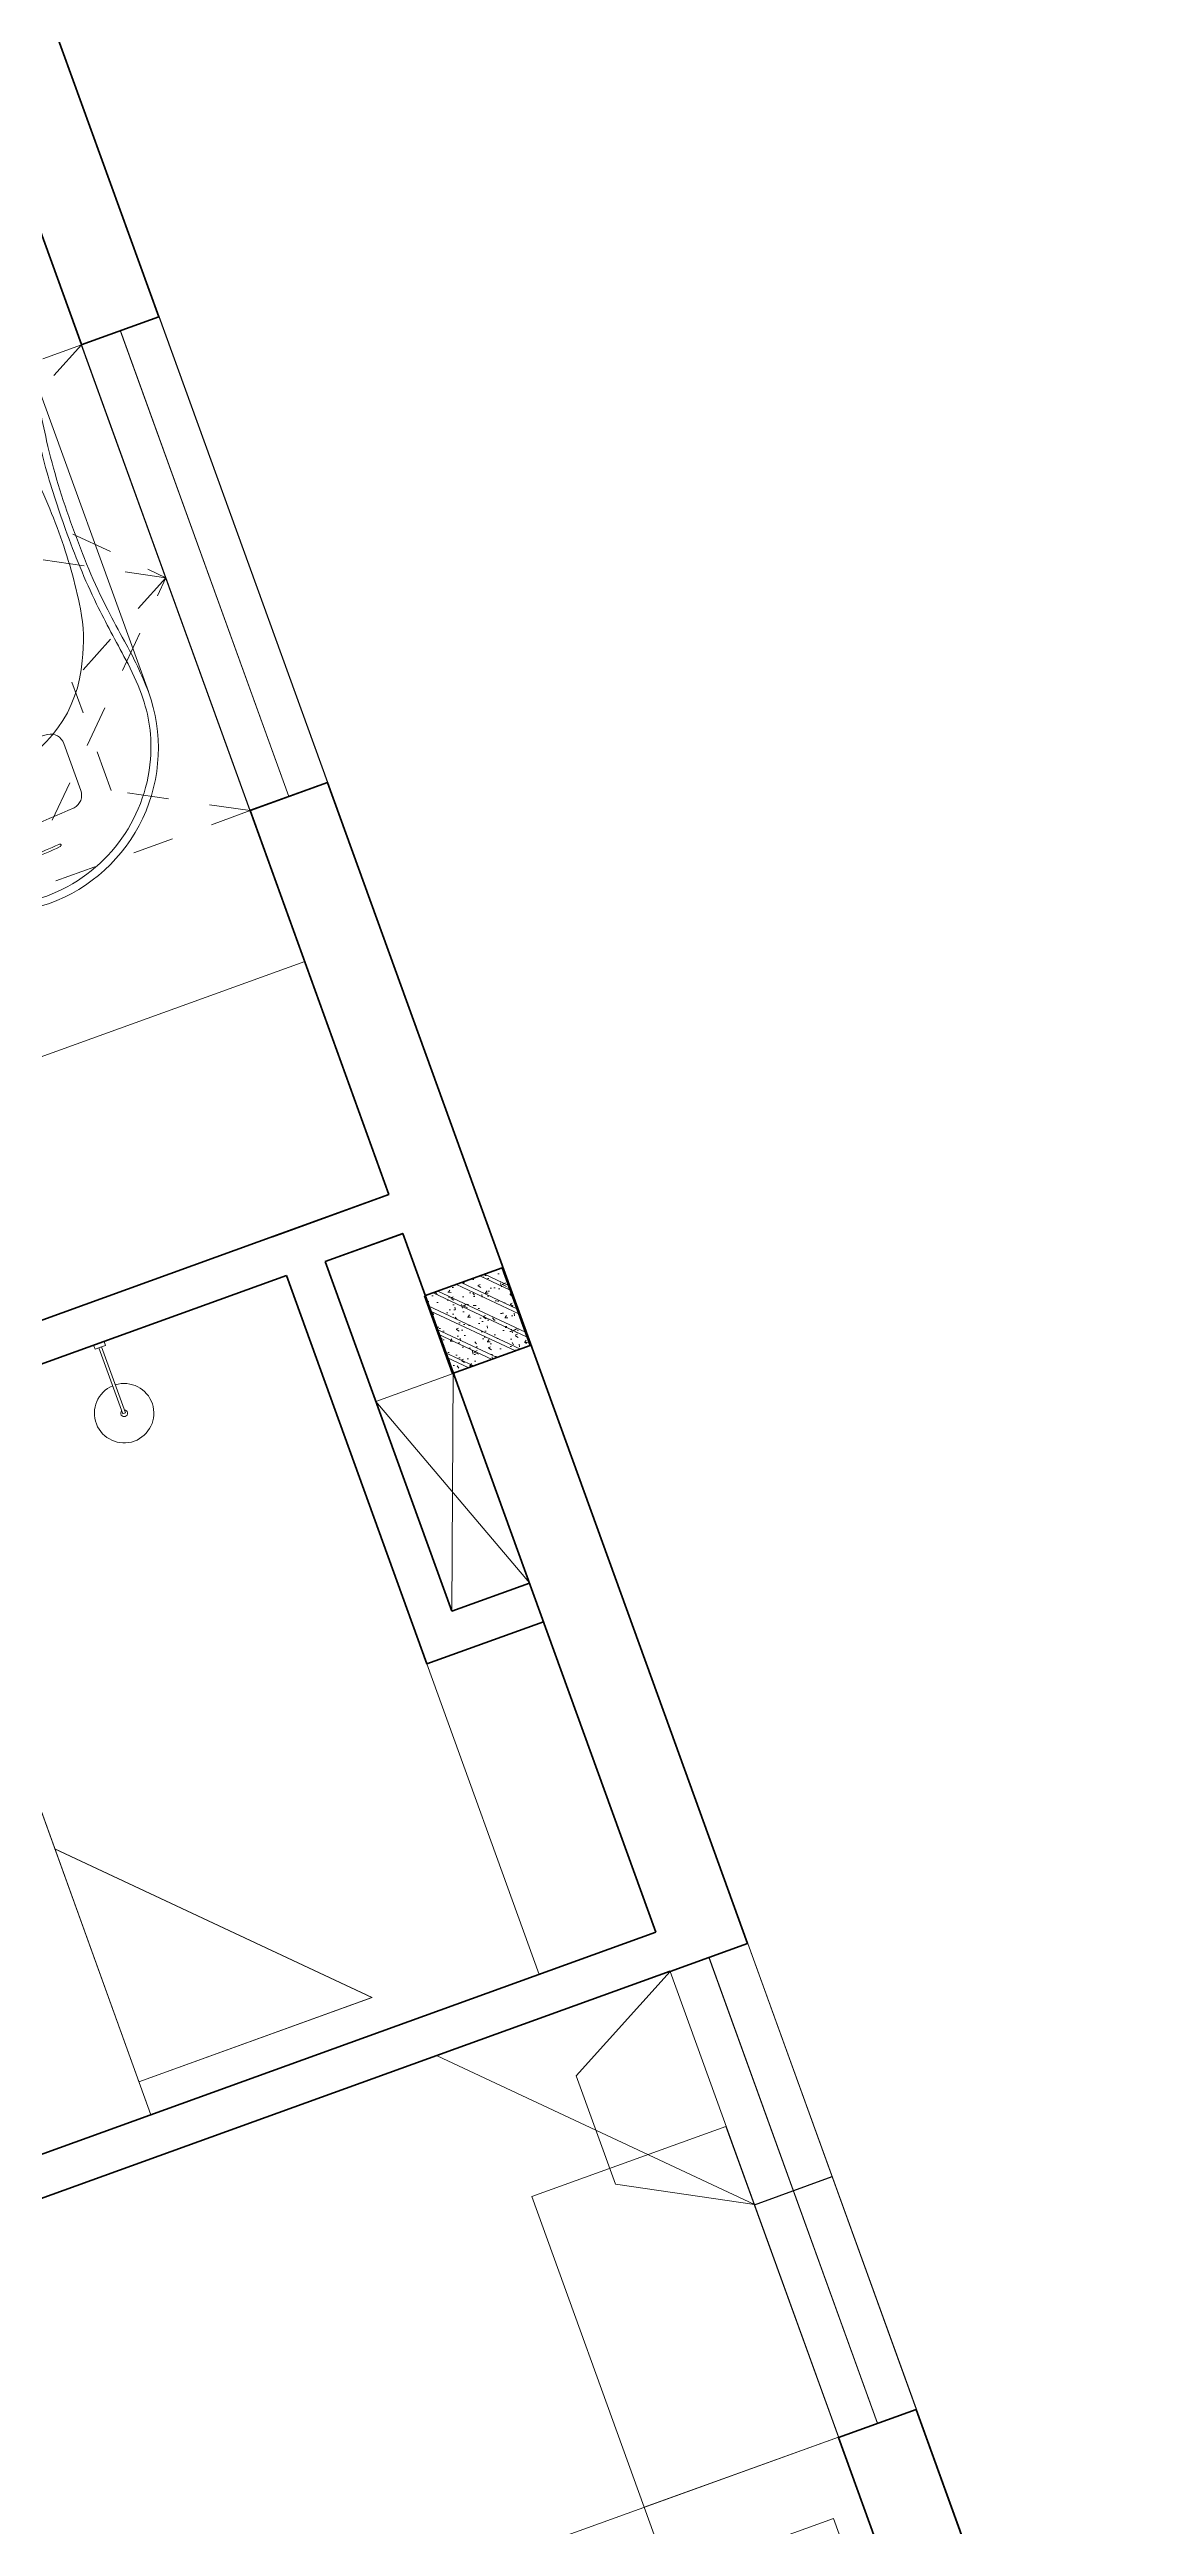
# Model space of a CAD drawing. Header units: metres. Extents: x 568332 to 569219, y 2065964 to 2066430.
# Drawn here: x 568623.71 to 568626.34, y 2066319.68 to 2066325.68 of the extents above; entities that cross this region are included whole.
import ezdxf

# ---------------------------------------------------------------- set-up
doc = ezdxf.new("R2010")
doc.units = ezdxf.units.M
doc.linetypes.add('HIDDEN', pattern=[0.375, 0.25, -0.125])
doc.linetypes.add('HIDDEN2', pattern=[0.1875, 0.125, -0.0625])
doc.layers.get('0').update_dxf_attribs({"linetype": 'CONTINUOUS'})
doc.layers.get('DEFPOINTS').update_dxf_attribs({"linetype": 'CONTINUOUS'})
for name, color, linetype, lineweight in [('-DOOR', 137, 'CONTINUOUS', 9), ('-FURNITURE', 46, 'CONTINUOUS', 9), ('-HATCH', 8, 'CONTINUOUS', 5), ('-HIDE', 3, 'HIDDEN', 13), ('-LINE1', 7, 'CONTINUOUS', 18), ('-LINE2', 252, 'CONTINUOUS', 9), ('-STEEL1', 1, 'CONTINUOUS', 35), ('-WALL', 4, 'CONTINUOUS', 35)]:
    doc.layers.add(name, color=color, linetype=linetype, lineweight=lineweight)
doc.layers.add('LoLK', color=6, linetype='CONTINUOUS')

# ---------------------------------------------------------------- blocks, each defined once
blk = doc.blocks.new('1800X2000')
at = {"layer": '-FURNITURE'}
blk.add_line((325497.3064970744, 17765.29446492715), (325497.3064973904, 19565.2944651944), dxfattribs=at)
for points in [[(323997.3057774993, 19565.2944651944), (325997.3064971831, 19565.2944651944), (325997.3064971831, 17765.29446484288), (323997.3057774993, 17765.29446484288)], [(325612.9490047574, 19390.79434491032), (325919.0064973457, 19390.79434491032), (325919.0064973457, 18691.29434485664), (325612.9490047574, 18691.29434485664)], [(325612.9490046239, 18629.79434491026), (325919.0064972151, 18629.79434491026), (325919.0064972151, 17946.79434485664), (325612.9490046239, 17946.79434485664)]]:
    blk.add_lwpolyline(points, close=True, dxfattribs=at)
blk = doc.blocks.new('shower')
for points in [[(180919.3447017173, -32316.45425928477), (180912.3337561736, -32316.45425928477), (180912.3337561736, -32146.62790954509), (180919.3447017173, -32146.62790954509)], [(180929.3839969719, -32326.62790954066), (180902.2944609144, -32326.62790954066), (180902.2944609144, -32316.45425928477), (180929.3839969719, -32316.45425928477)]]:
    blk.add_lwpolyline(points, close=True)
for radius, start, end in [(72, 272.7906698559544, 267.2093301440456), (8.346062492523743, 294.8355446212717, 245.1644553787283)]:
    blk.add_arc((180915.8392289462, -32146.62790954416), radius, start, end)
blk = doc.blocks.new('A$C52EE6B0C')
for p, q in [((-17.20769670707523, 15.73427220259327), (17.21740616677562, 15.73427220259327)), ((-17.20769664159161, -15.76179078378482), (17.25286010079435, -15.76177874789573))]:
    blk.add_line(p, q)
for radius in [1.2047244094, 1.0625984252]:
    blk.add_circle((0.004854760598391294, -0.01375929062487558), radius)
for centre, radius, start, end in [((-17.24314525874797, -0.01207868778146803), 15.74633857169191, 90.00004679933201, 180.0060212317107), ((-17.25508472573711, 0.1019342582440004), 14.92367355756088, 89.89259614786677, 114.0143398310184), ((-18.18116453613038, -21.56814891623799), 37.31420158923805, 80.32537186998005, 88.55949406869577), ((-17.85723445771146, -16.41196067107376), 31.44385665188106, 80.95530103647799, 88.85173392611411), ((3.492732717044419, 116.0118507486186), 102.6900642221361, 260.8064278436171, 264.356453546728), ((10.00461303815246, 158.7953360565007), 145.2428134353977, 261.321760178495, 262.6566174950622), ((-0.8758374273893423, 77.0744670072454), 62.80248494290996, 262.9722866301048, 270.8034968767962), ((0.8855469487607479, 77.0744670072454), 62.80248494290996, 269.1965031232039, 277.0277133698951), ((-18.4352474148327, 226.8786012548953), 214.5500408366301, 276.9922117853802, 278.5967700074263), ((-9.994903516751947, 158.7953360565007), 145.2428134353977, 277.3433825049378, 278.678239821505), ((18.19087405753089, -21.56814891623799), 37.31420158923805, 91.44050593130423, 99.67462813001998), ((17.49661970126908, -11.01489087357186), 26.04177352760918, 90.57161639594337, 98.52623542419117), ((17.38028173809289, 0.6458196171442978), 14.38048270410287, 65.5240217261104, 90.57161639594337), ((17.25285478011938, -0.01207868778146803), 15.74633857169191, 359.9939787682893, 89.999953200668), ((-17.21041953764507, 0.001682114729192108), 15.03342542002128, 114.0143397923319, 180.0588324882195), ((-5.419667109847069, -2.205582012422383), 14.69270855791083, 98.51976196149644, 117.8512947361469), ((-0.2559751088847406, -36.67531980102649), 49.54707038386372, 89.69837733597764, 98.51976196149644), ((-0.4392543211579323, 89.40770245710155), 75.83928513553873, 265.3361413481834, 270.3355216603239), ((0.5786736126174219, 84.46415005414747), 70.89675459107134, 269.5362586194438, 275.7509718273354), ((0.26568463028525, -36.67531980102649), 49.54707038386372, 81.48023803850357, 90.30162266402236), ((5.429376631247578, -2.205582012422383), 14.69270855791083, 62.14870526385309, 81.48023803850357), ((17.03142645675689, -0.1205247127218172), 15.22249436628161, 0.4018525137937155, 65.5240217261104), ((-7.450100970658241, -0.4025184732163325), 12.18724008712164, 113.3669392692271, 178.1720206420629), ((7.459810492087854, -0.4025184732163325), 12.18724008712164, 1.827979357937088, 66.63306073077288), ((28.29923964393674, 2.770475775178056), 0.2863587186237817, 160.8078893687392, 185.677575747249), ((1.032724158198107, 0.0596931052277796), 27.11457574387047, 359.8447870516113, 5.677575747249001), ((28.14528837171383, 2.82406351249665), 0.1233475539422422, 123.474108831765, 160.8078893687392), ((28.11764562025201, 2.865868186636362), 0.07323016681635565, 85.79124561711077, 123.474108831765), ((28.11499697584077, 2.829875804425683), 0.1093198730242431, 39.09426345110634, 85.79124561711077), ((27.9923979784362, 2.718469867249951), 0.2748749163090767, 4.941295606222266, 41.00239497281166), ((1.841417531803017, 0.05082119413418695), 26.56153366930607, 359.8606935406443, 5.815426488843808), ((-17.24314525874797, -0.01544044824549928), 15.74633857169191, 179.9939787682893, 269.999953200668), ((-17.21041951692314, -0.02920073014684021), 15.03342545060523, 179.9411309193374, 245.9856601689816), ((-7.450100970658241, 0.3749993371893652), 12.18724008712164, 181.8279793579371, 246.6330607307729), ((7.459810492087854, 0.3749993371893652), 12.18724008712164, 293.3669392692271, 358.1720206420629), ((17.25285478011938, -0.01544044824549928), 15.74633857169191, 270.000046799332, 0.006021231710728335), ((17.0314264257031, 0.09300610912032425), 15.22249441194929, 294.4759783475301, 359.5981396082714), ((1.032724158198107, -0.08721224125474691), 27.11457574387047, 354.322424252751, 0.1552129483886985), ((1.841417531803017, -0.07834033016115427), 26.56153366930607, 354.1845735111562, 0.1393064593556944), ((28.29923964393674, -2.797994911205024), 0.2863587186237817, 174.322424252751, 199.1921106312608), ((28.14528837171383, -2.851582648523618), 0.1233475539422422, 199.1921106312608, 236.525891168235), ((28.11764562025201, -2.89338732266333), 0.07323016681635565, 236.525891168235, 274.2087543828892), ((28.11499697584077, -2.85739494045265), 0.1093198730242431, 274.2087543828892, 320.9057365488936), ((27.9923979784362, -2.745989003276918), 0.2748749163090767, 318.9976050271883, 355.0587043937777), ((-5.419667109847069, 2.178062876395416), 14.69270855791083, 242.1487052638531, 261.4802380385036), ((5.429376631247578, 2.178062876395416), 14.69270855791083, 278.5197619614964, 297.8512947361469), ((-17.25508472573711, -0.1294528978760354), 14.92367355756088, 245.9856601689816, 270.1074038521332), ((3.492732717044419, -116.0393693881924), 102.6900642221361, 95.64354645327202, 99.19357215638293), ((-0.2559751088847406, 36.64780066499952), 49.54707038386372, 261.4802380385036, 270.3016226640223), ((-0.4392543211579323, -89.43522109673359), 75.83928513553873, 89.66447833967614, 94.66385865181664), ((0.26568463028525, 36.64780066499952), 49.54707038386372, 269.6983773359776, 278.5197619614964), ((0.5786736126174219, -84.4916686937795), 70.89675459107134, 84.24902817266455, 90.4637413805562), ((-18.4352474148327, -226.9061198945274), 214.5500408366301, 81.40322999257371, 83.00778821461982), ((17.38028173809289, -0.6733382567763329), 14.38048270410287, 269.4283836040566, 294.4759782738896), ((-18.18116453613038, 21.54062978021102), 37.31420158923805, 271.4405059313042, 279.6746281300199), ((-17.85723445771146, 16.38444203144172), 31.44385665188106, 271.1482660738859, 279.044698963522), ((10.00461303815246, -158.8228551925276), 145.2428134353977, 97.3433825049378, 98.67823982150497), ((-0.8758374273893423, -77.10198614327237), 62.80248494290996, 89.19650312320385, 97.02771336989514), ((0.8855469487607479, -77.10198614327237), 62.80248494290996, 82.97228663010486, 90.80349687679617), ((-9.994903516751947, -158.8228551925276), 145.2428134353977, 81.32176017849503, 82.65661749506219), ((18.19087405753089, 21.54062978021102), 37.31420158923805, 260.32537186998, 268.5594940686958), ((17.49661970126908, 10.98737223393982), 26.04177352760918, 261.4737645758088, 269.4283836040566)]:
    blk.add_arc(centre, radius, start, end)
at = {"layer": 'DEFPOINTS'}
for tag, p in [('MODELNUMBER', (0, 0)), ('TRADENAME', (0, -0.001666666648816317)), ('PRODUCT', (0, -0.003333333355840296)), ('MATERIAL', (0, -0.005000000004656613))]:
    blk.add_attdef(tag, p, '', height=0.001, dxfattribs=at)
blk = doc.blocks.new('A$C4D835AF5')
at = {"layer": '-FURNITURE', "ltscale": 8}
for p, q in [((-3.937007874133997, 0.3346456687140744), (-3.937007874133997, 0.8661417323164642)), ((-3.856363968050573, 0.3149606298829895), (-3.917322834720835, 0.3149606298829895)), ((3.14960629917914, 0.905511811026372), (-3.897637795307674, 0.905511811026372)), ((-3.549881889834069, 0.4615121080132667), (-3.549881889834069, 0.4918150943994988)), ((-3.339881889871322, 0.4918150943994988), (-3.339881889871322, 0.4615121080132667)), ((-0.5905511811724864, 0), (-0.5905511811724864, -12.08661417319672)), ((0.5905511810560711, 0), (0.5905511810560711, -12.08661417319672)), ((3.14960629917914, -0.9055118109972682), (3.14960629917914, 0.905511811026372)), ((3.169291338417679, 0.8956692913197912), (3.14960629917914, 0.8956692913197912)), ((3.169291338417679, -0.8956692912906874), (3.169291338417679, 0.8956692913197912)), ((3.188976377830841, 0.905511811026372), (3.976377952611074, 0.905511811026372)), ((3.996062992024235, -0.8858222072885837), (3.996062992024235, 0.8858183881966397)), ((-3.937007874133997, -0.8661417323164642), (-3.937007874133997, -0.3346456698782276)), ((-3.859123134170659, -0.3149606298829895), (-3.917322834720835, -0.3149606298829895)), ((-0.5905511811724864, -0.9055118109972682), (-3.897637795307674, -0.9055118109972682)), ((-3.702086295757908, -0.4482994973659515), (-3.703305563307367, -0.4183928251150064)), ((-3.626116961007938, -0.4552132484968752), (-3.624325704469811, -0.4472871391335502)), ((-3.592593900160864, -0.4693618138844613), (-3.593808271281887, -0.4553162374941166)), ((-3.516390349017456, -0.4728221969853621), (-3.515662283170968, -0.4687519224826247)), ((-3.483023508393671, -0.4913916403020266), (-3.485677747870795, -0.4713251190551091)), ((-3.406740271369927, -0.4913916403020266), (-3.404085924616084, -0.4713243082514964)), ((-3.373373430629726, -0.4728221969853621), (-3.374101741297636, -0.4687505542242434)), ((-3.297169879544526, -0.4693618138844613), (-3.295955249399412, -0.4553132418950554)), ((-3.263646818697453, -0.4552132484968752), (-3.265438825008459, -0.4472838216461241)), ((-3.187677483947482, -0.4482994973659515), (-3.186458005278837, -0.4183876432944089)), ((3.14960629917914, -0.9055118109972682), (0.5905511810560711, -0.9055118109972682)), ((3.169291338417679, -0.8956692912906874), (3.14960629917914, -0.8956692912906874)), ((3.188976377830841, -0.9055118109972682), (3.976377952611074, -0.9055118109972682))]:
    blk.add_line(p, q, dxfattribs=at)
for radius in [0.3110236219999999, 0.264425112]:
    blk.add_circle((3.582677165279165, 0), radius, dxfattribs=at)
for centre, radius, start, end in [((-5.172746209602337, -0.009833991935011), 0.2398274364867001, 175.3988683949836, 267.683684738816), ((-5.162281866127159, 0.001097322150599211), 0.2496571373087167, 92.26055198415715, 178.0931381794738), ((-5.411562051915098, -2528.914153773454), 2529.164725280366, 89.9660810117202, 89.99457585702427), ((-3.897637795307674, 0.8661417323164642), 0.03937007869999999, 90, 180), ((-3.917322834720835, 0.334645669296151), 0.0196850394, 180, 270), ((-3.444696608930826, -0.1800324727082625), 0.6800319107999998, 90.0155575041171, 98.89806549202986), ((-3.445067178807221, -0.1800325420044828), 0.6800319804999999, 81.10193476241767, 89.98433540355451), ((-5.820766091346741e-11, 0), 2.3622047244, 22.54031043733562, 157.4596895626644), ((-5.820766091346741e-11, 0), 0.7874015747999998, 318.5903779145428, 221.4096220854572), ((-5.820766091346741e-11, 0), 0.5905511810999999, 0, 180), ((3.188976377830841, 0.8858267717296258), 0.0196850394, 90, 180), ((3.976377952611074, 0.8858267717296258), 0.0196850394, 0, 90), ((-4.563514047302306, 275.4393603570643), 275.6895205756396, 269.8713704548476, 270.134413801293), ((-3.917322834720835, -0.334645669296151), 0.0196850394, 90, 180), ((-3.897637795307674, -0.8661417323164642), 0.03937007869999999, 180, 270), ((-3.69050836347742, -0.4472920451080427), 0.01162168131717254, 184.9730588167124, 258.0340652050838), ((-3.646140178490896, -0.2514027326542418), 0.2124717066311285, 257.2815863172942, 272.5837431166033), ((-3.637047897733282, -0.4523756541602779), 0.01129324217511807, 272.4656825237923, 345.4476281752974), ((-3.581550852512009, -0.4681202150823083), 0.01111262650185997, 186.4149760746678, 247.4426638316044), ((-3.544597993255593, -0.2922010583861265), 0.190689105969796, 257.5175194414243, 274.7853332085882), ((-3.528885980602354, -0.4692233995883726), 0.01300354377461912, 270.8627506118385, 343.9333648868276), ((-3.471052158158273, -0.4887641616223846), 0.01225629918881619, 192.3790292665462, 260.142289403178), ((-3.445049900154117, -0.295684714539675), 0.2070703525339242, 262.2005895473907, 277.9341143868692), ((-3.417906698421575, -0.4895470514893532), 0.01131775609399448, 277.3077516790804, 350.6199838641652), ((-3.361692738719285, -0.4698820120247547), 0.01204505090893129, 194.128595859641, 259.0416995531207), ((-3.342932183295488, -0.2742454641556833), 0.2085271705549764, 264.2062775251951, 279.0284077801071), ((-3.310024282021914, -0.4671465401770547), 0.01304389132053663, 269.1875638990808, 350.2219325995679), ((-3.252893783501349, -0.4524938771792222), 0.01109156189044463, 194.1921654394817, 261.8514003855582), ((-3.243402015476022, -0.2392133744724561), 0.2245328352159587, 267.1755962354845, 281.6727780298017), ((-3.20032295252895, -0.4465554517519195), 0.01276517026006314, 280.6032237323427, 352.1473828500294), ((-5.820766091346741e-11, 0), 2.3622047244, 202.5403104373356, 255.4906014981622), ((-5.820766091346741e-11, 0), 2.3622047244, 284.5092583305358, 337.4596895626644), ((3.188976377830841, -0.8858267716132104), 0.0196850394, 180, 270), ((3.976377952611074, -0.8858267716132104), 0.0196850394, 270, 0), ((-5.820766091346741e-11, -12.08661417319672), 0.5905511810999999, 180, 0)]:
    blk.add_arc(centre, radius, start, end, dxfattribs=at)
blk.add_ellipse((-3.444881830888335, -0.001299991592532024), major_axis=(0.5549964930499999, 1.979270000163069e-05), ratio=0.8491940411667758, dxfattribs=at)
for tag, p in [('TRADENAME', (-0.004336408572271466, 0.006709126027999446)), ('MODELNUMBER', (-0.004336408572271466, 0.008375792705919594)), ('PRODUCT', (-0.004336408572271466, 0.005042459379183128)), ('MATERIAL', (-0.004336408572271466, 0.003375792701262981))]:
    blk.add_attdef(tag, p, '', height=0.0009999999999999998, dxfattribs=at)
blk = doc.blocks.new('A$C06914B9D')
at = {"layer": '-FURNITURE', "ltscale": 5}
for p, q in [((294.6599550954998, -1372.946706551127), (294.593063864857, -1495.269907747395)), ((614.665790906176, -1373.70155921299), (614.5996415428817, -1494.51505508367))]:
    blk.add_line(p, q, dxfattribs=at)
for centre, radius, start, end in [((328.8346441350877, -1372.66104604397), 34.19417278572232, 97.79750243114067, 180.4786434526077), ((449.6535268053412, -3017.262859358452), 1683.161974464355, 85.38531070553488, 94.27462811831235), ((580.4543413612992, -1373.438239138573), 34.19417278572232, 359.5587913520952, 82.23993242046836), ((328.802044255659, -1495.589171717875), 34.19417278572232, 179.4650466896836, 262.14618768116), ((580.4225383251905, -1494.74476924073), 34.19417278572232, 277.7037576780962, 0.384898782282091), ((449.2141993120313, 149.0575992399827), 1683.174451148718, 265.7381508570538, 274.6274353096679)]:
    blk.add_arc(centre, radius, start, end, dxfattribs=at)
at = {"layer": '-FURNITURE', "ltscale": 8}
ref = blk.add_blockref('A$C4D835AF5', (131.1496618650854, -111.8140449207276), dxfattribs=dict(at, xscale=-25.08682081009749, yscale=25.08682081009749, zscale=25.08682081009749, rotation=45.00000000000001))
ref.add_attrib('MODELNUMBER', 'K-T97328-4', (131.0602679159492, -111.5708033395931), dxfattribs={"layer": 'DEFPOINTS', "height": 0.02508682081009749, "rotation": 224.9999999245364})
ref.add_attrib('TRADENAME', 'PURIST', (131.0898330230266, -111.6003684485331), dxfattribs={"layer": 'DEFPOINTS', "height": 0.02508682081009749, "rotation": 224.9999999245364})
ref.add_attrib('PRODUCT', 'BATH FILLER', (131.1193981114775, -111.6299335351214), dxfattribs={"layer": 'DEFPOINTS', "height": 0.02508682081009749, "rotation": 224.9999999245364})
ref.add_attrib('MATERIAL', 'PREMIUM MATERIALS', (131.1489632185549, -111.6594986421987), dxfattribs={"layer": 'DEFPOINTS', "height": 0.02508682081009749, "rotation": 224.9999999245364})
at = {"layer": '-FURNITURE'}
ref = blk.add_blockref('A$C52EE6B0C', (450.3224925715476, -887.8775309827179), dxfattribs=dict(at, xscale=25.39829667096628, yscale=25.39829667096628, zscale=25.39829667096628, rotation=270))
ref.add_attrib('MODELNUMBER', 'K-1800', (450.3224925715476, -887.8775309827179), dxfattribs={"layer": 'DEFPOINTS', "height": 0.02539829667096628, "rotation": 270})
ref.add_attrib('TRADENAME', 'ABRAZO', (450.2801620643586, -897.8758592382073), dxfattribs={"layer": 'DEFPOINTS', "height": 0.02539829667096628, "rotation": 270})
ref.add_attrib('PRODUCT', 'BATH', (450.2378315906972, -897.8758592456579), dxfattribs={"layer": 'DEFPOINTS', "height": 0.02539829667096628, "rotation": 270})
ref.add_attrib('MATERIAL', 'LITHOCAST', (450.1955010872334, -897.8758592493832), dxfattribs={"layer": 'DEFPOINTS', "height": 0.02539829667096628, "rotation": 270})
blk = doc.blocks.new('D12')
at = {"layer": '-DOOR'}
for p, q in [((0, 200.0213350024052), (1200, 200.0213350024052)), ((0, 100), (1200, 100.2985981091746)), ((0, 0), (1200, 0.2985981091745802))]:
    blk.add_line(p, q, dxfattribs=at)
at = {"layer": '-LINE2', "linetype": 'HIDDEN2', "ltscale": 10}
for p, q in [((0, 200), (0, 800)), ((0, 800), (600, 200.0213350024052)), ((1200, 800), (600, 200.0213350024052)), ((1200, 200), (1200, 800)), ((1200, 200), (1200, 800)), ((0, 200.0213350024052), (160.3887441940024, 500)), ((160.3887441940024, 500), (439.4600093320769, 500.1492614196613)), ((600, 200.0213350024052), (439.4600093320769, 500.1492614196613)), ((600, 200.0213350024052), (760.5399906679231, 500.1492614196613)), ((1039.611255805998, 500), (760.5399906679231, 500.1492614196613)), ((1200, 200.0213350024052), (1039.611255805998, 500))]:
    blk.add_line(p, q, dxfattribs=at)
blk = doc.blocks.new('18x35')
at = {"layer": '-HATCH'}
h = blk.add_hatch(dxfattribs=at)
h.set_pattern_fill('CHAU-01', color=256, scale=10, angle=-1.272221872585407e-14, pattern_type=2)
h.set_pattern_definition([(49.99999999999999, (0, 0), (71.72601826007535, -6.275213498259527), [7.5, -82.5]), (355, (0, 0), (-13.87513336129999, 75.21921337000119), [6, -66]), (100.4514, (5.977167999997619, -0.5229339999999638), (57.85093817140217, 68.94395420609534), [6.374019000000001, -70.1142112]), (46.18419999999998, (0, 20), (106.7241048625644, -16.55190143290183), [11.25, -123.75]), (96.63559999999998, (8.89367449999554, 18.62066930000003), (93.46627055487036, 97.41178709004416), [9.561028799999994, -105.1713]), (351.1842, (0, 20), (93.46619451336275, 97.41186009253245), [9, -99]), (20.99999999999998, (10, 15), (59.69070521184616, -40.2618890665339), [7.5, -82.5]), (326.0000000000001, (10, 15), (24.33153319215819, 72.5150045046853), [6, -66]), (71.45139999999999, (14.97422329999972, 11.64483940000002), (84.022262858149, 32.25304967099522), [6.374019000000001, -70.1142112]), (37.49999999999998, (0, 0), (1.215985531729074, 33.28938538313115), [0, -65.19999999999999, 0, -67, 0, -66.25]), (7.499999999999987, (0, 0), (26.30695374421487, 39.44117118823602), [0, -38.2, 0, -63.7, 0, -25.25]), (327.5, (-22.30000000000291, 0), (53.3822436172409, -2.255487173437988), [0, -25, 0, -78, 0, -103.5]), (317.5, (-32.30000000000291, 0), (58.31861693423862, 10.01049823323176), [0, -32.5, 0, -51.8, 0, -73.5]), (44.99999999999999, (0, 0), (-30.05203820042826, 30.05203820042828), []), (44.99999999999999, (0, 12.25), (-30.05203820042826, 30.05203820042828), [])])
h.paths.add_polyline_path([(96508.03118051568, 47993.04977023201), (96508.03118051568, 47793.04977023201), (96708.03118051568, 47793.04977023201), (96708.03118051568, 47993.04977023201)])
at = {"layer": '-STEEL1'}
blk.add_lwpolyline([(96508.03118051568, 47793.04977023201), (96708.03118051568, 47793.04977023201), (96708.03118051568, 47993.04977023201), (96508.03118051568, 47993.04977023201)], close=True, dxfattribs=at)
blk = doc.blocks.new('M2-T3.3')
at = {"layer": '-DOOR'}
for p, q in [((568625.7104325558, 2066319.927789557), (568625.3023041897, 2066321.056016031)), ((568625.3032240713, 2066321.056327878), (568625.7109839836, 2066319.92805218)), ((568625.8047058139, 2066319.961886527), (568625.3968473113, 2066321.090210605)), ((568625.3972622899, 2066321.090339839), (568625.8050222023, 2066319.96206414)), ((568625.6168325017, 2066319.893936073), (568625.2089739991, 2066321.022260152)), ((568625.2091858527, 2066321.022315918), (568625.616945765, 2066319.89404022))]:
    blk.add_line(p, q, dxfattribs=at)
for points in [[(568624.1916358086, 2066323.833852557), (568624.3794324906, 2066323.901775295), (568623.9712656805, 2066325.030298308), (568623.7834689985, 2066324.96237557)], [(568624.1919056722, 2066323.833950162), (568624.3797023541, 2066323.9018729), (568623.971535544, 2066325.030395912), (568623.7837388621, 2066324.962473175)]]:
    blk.add_lwpolyline(points, close=True, dxfattribs=at)
blk.add_lwpolyline([(568623.8776459577, 2066324.99643771), (568624.2858127678, 2066323.867914697)], dxfattribs=at)
at = {"layer": '-FURNITURE'}
for p, q in [((568623.9517011811, 2066320.675204913), (568623.3394835165, 2066322.367815087)), ((568623.9519710448, 2066320.675302518), (568623.3397533802, 2066322.367912692)), ((568624.6201556294, 2066321.767150948), (568624.8920785773, 2066321.015322782))]:
    blk.add_line(p, q, dxfattribs=at)
for points in [[(568624.5282106656, 2066322.904139009), (568621.8943223113, 2066321.951476005), (568621.6902505504, 2066322.515705317), (568624.3241355724, 2066323.468377534)], [(568625.3440601146, 2066320.647060407), (568625.6161557959, 2066319.894754658), (568625.1459647027, 2066319.724694857), (568624.8738690214, 2066320.477000606)]]:
    blk.add_lwpolyline(points, close=True, dxfattribs=at)
for points in [[(568623.9227904904, 2066320.755137209), (568624.4870198022, 2066320.95920897), (568623.7187187294, 2066321.319366521)], [(568623.923060354, 2066320.755234814), (568624.4872896658, 2066320.959306575), (568623.718988593, 2066321.319464126)]]:
    blk.add_lwpolyline(points, dxfattribs=at)
at = {"layer": '-HIDE', "ltscale": 10}
for p, q in [((568624.6801792368, 2066321.895208457), (568624.6835678675, 2066322.470829079)), ((568624.4964633486, 2066322.403156684), (568624.8682553208, 2066321.963233354))]:
    blk.add_line(p, q, dxfattribs=at)
at = {"layer": '-LINE1'}
blk.add_line((568624.6835678675, 2066322.470829079), (568624.4964633486, 2066322.403156684), dxfattribs=at)
at = {"layer": '-LINE2', "linetype": 'HIDDEN2', "ltscale": 10}
for p, q in [((568625.2091858527, 2066321.022315918), (568624.6449565408, 2066320.818244157)), ((568625.2091858527, 2066321.022315918), (568624.9816225524, 2066320.76945332)), ((568624.6449565408, 2066320.818244157), (568625.4130658087, 2066320.458178069)), ((568624.9816225524, 2066320.76945332), (568625.0763997971, 2066320.506968907)), ((568625.4130658087, 2066320.458178069), (568625.0763997971, 2066320.506968907))]:
    blk.add_line(p, q, dxfattribs=at)
at = {"layer": '-WALL'}
for p, q in [((568623.9709684487, 2066325.030190804), (568623.0526495811, 2066327.569211492)), ((568623.7837388621, 2066324.962473175), (568623.5759257856, 2066325.537046691)), ((568623.7834546592, 2066324.962370384), (568623.9709684487, 2066325.030190804)), ((568624.3791352587, 2066323.901667791), (568624.1916358086, 2066323.833852557)), ((568624.3794051224, 2066323.901765396), (568624.1919056722, 2066323.833950162)), ((568625.2089167949, 2066321.608369504), (568624.3791352587, 2066323.901667791)), ((568624.1919056722, 2066323.833950162), (568624.5282344786, 2066322.904105024)), ((568624.5282344786, 2066322.904105024), (568620.9539434571, 2066321.611347191)), ((568624.2458759304, 2066322.801980932), (568624.5279905865, 2066322.904016812)), ((568624.3739261092, 2066322.741954674), (568624.5622502227, 2066322.810068174)), ((568624.3739261092, 2066322.741954674), (568624.5620025466, 2066322.809978594)), ((568624.561958651, 2066322.809962718), (568625.1741493377, 2066321.117342786)), ((568624.6801818877, 2066321.895201127), (568624.3739261092, 2066322.741954674)), ((568620.9879554173, 2066321.517308972), (568624.2798878906, 2066322.707942714)), ((568624.6201556294, 2066321.767150948), (568624.2798878906, 2066322.707942714)), ((568624.6801818877, 2066321.895201127), (568624.8682144295, 2066321.963209171)), ((568624.6201556294, 2066321.767150948), (568624.9022263897, 2066321.869170953)), ((568625.3965107093, 2066321.090088862), (568625.208934304, 2066321.608375836)), ((568625.1744192013, 2066321.117440391), (568622.4464900718, 2066320.130796682)), ((568625.2087041355, 2066321.022162547), (568625.3965107093, 2066321.090088862)), ((568622.480502032, 2066320.036758463), (568625.2085795588, 2066321.023455845)), ((568625.2083096951, 2066321.02335824), (568625.2087041355, 2066321.022162547)), ((568625.8043692119, 2066319.961764784), (568626.8922108714, 2066316.953372165))]:
    blk.add_line(p, q, dxfattribs=at)
blk.add_lwpolyline([(568625.8042784975, 2066319.961731974), (568626.8922133922, 2066316.953365194), (568625.2937238419, 2066316.375354069), (568625.2256999215, 2066316.563430507), (568626.6363136391, 2066317.073498148), (568625.6164958996, 2066319.89381433), (568625.8043692119, 2066319.961764784)], dxfattribs=at)
blk.add_line((568625.4126761536, 2066320.457346846), (568625.6010030804, 2066320.525421914))
at = {"layer": '-FURNITURE', "xscale": -0.001, "yscale": 0.001, "zscale": 0.001, "rotation": 199.8841610027545}
for name, p in [('shower', (568464.6907490345, 2066230.611321299)), ('1800X2000', (568313.0117710277, 2066225.7228472))]:
    blk.add_blockref(name, p, dxfattribs=at)
at = {"layer": '-STEEL1', "xscale": -0.001, "yscale": 0.001, "zscale": 0.001, "rotation": 199.8841610027545}
blk.add_blockref('18x35', (568517.6043521618, 2066334.777889437), dxfattribs=at)
at = {"yscale": 0.001, "zscale": 0.001}
for name, p, xscale, rotation in [('A$C06914B9D', (568622.695844888, 2066325.079318785), 0.001, 19.88416100275451), ('D12', (568623.9722588302, 2066325.030326212), -0.001, 109.8841610027545)]:
    blk.add_blockref(name, p, dxfattribs=dict(at, xscale=xscale, rotation=rotation))

msp = doc.modelspace()

# ---------------------------------------------------------------- block references
at = {"layer": 'LoLK'}
msp.add_blockref('M2-T3.3', (0, 0), dxfattribs=at)

doc.saveas('drawing.dxf')
